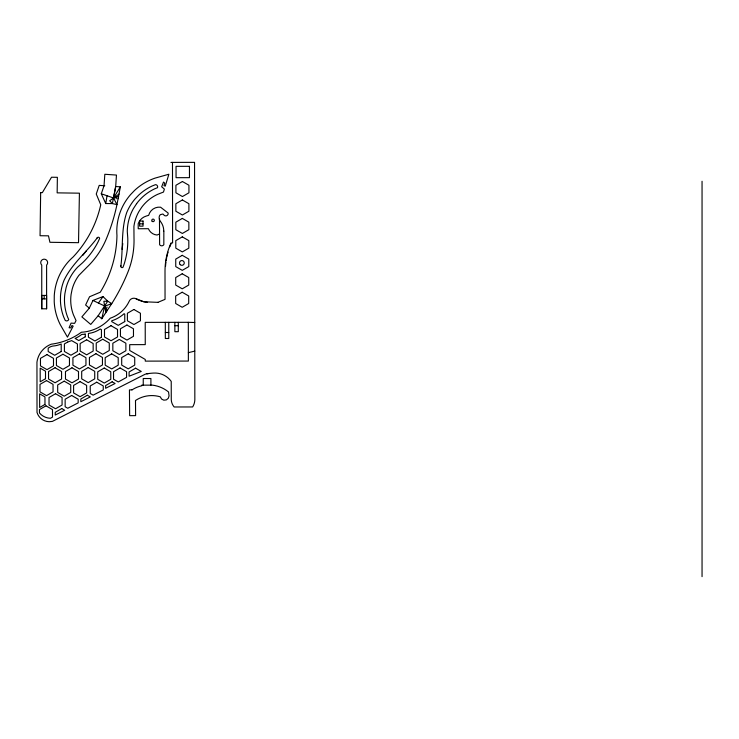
<?xml version="1.0" encoding="UTF-8"?>
<svg xmlns="http://www.w3.org/2000/svg" width="739" height="739" viewBox="0 0 739 739"><rect width="100%" height="100%" fill="white"/><g stroke="black" fill="none" stroke-linecap="round" stroke-linejoin="round"><path stroke-width="1.11" d="M46.594 308.791L46.612 265.061A3.446 3.446 0 0 0 46.612 260.193A3.446 3.446 0 0 0 41.744 260.193A3.446 3.446 0 0 0 41.744 265.061L41.754 308.791L46.594 308.791L46.594 295.434L41.754 295.434L41.754 308.791M120.79 266.474C123.311 248.47 120.78 229.7 126.775 212.416A50.409 50.409 0 0 1 135.172 198.8L138.877 194.939A50.409 50.409 0 0 1 152.142 185.997L155.495 184.658A2.18 2.18 0 0 1 157.472 187.715L154.876 188.731A47.721 47.721 0 0 0 136.623 203.631M122.101 249.348L122.776 243.547M120.882 265.615L120.799 266.197A1.284 1.284 0 0 0 123.034 267.213L124.3 263.647A78.5 78.5 0 0 0 127.764 238.06L127.284 231.418A47.721 47.721 0 0 1 133.389 208.638L136.623 203.641M104.781 185.766L99.211 185.387L96.255 194.024L100.753 204.768A111.321 111.321 0 0 1 73.133 256.978C66.556 262.714 61.485 270.003 58.205 278.086A56.644 56.644 0 0 0 54.27 295.618L54.224 301.632A56.644 56.644 0 0 0 60.312 324.735L67.461 337.132L73.179 326.121L71.979 325.502L70.75 327.876L69.096 327.765L71.073 323.119L74.611 323.359L76.043 320.597L73.41 314.759A41.458 41.458 0 0 1 71.101 294.408L72.126 289.337A41.458 41.458 0 0 1 78.824 275.425L86.943 267.222A84.699 84.699 0 0 0 106.481 238.512A194.218 194.218 0 0 0 116.956 204.62L113.566 197.978L115.69 186.514L120.374 186.828L116.947 204.62L112.383 203.576L105.742 203.548L107.035 195.743M101.77 318.749L104.689 306.02L103.839 301.29L107.755 301.189L111.746 303.627L101.77 318.749L98.195 315.701L107.755 301.189L102.98 296.57L92.966 300.45L89.308 308.145L81.872 316.883L90.758 324.439L98.195 315.701M106.785 308.052L107.072 307.128M105.742 203.548L101.289 193.775L104.042 185.72L104.827 174.275L116.466 175.069L115.69 186.514L112.383 203.576L109.658 200.768L119.053 194.071M171.042 243.824L170.413 245.293A68.219 68.219 0 0 0 169.831 246.789M116.041 198.846L116.485 197.987M101.289 193.775L113.566 197.978L120.374 186.828M104.513 306.288L111.746 303.627A194.218 194.218 0 0 0 127.93 272.063A84.699 84.699 0 0 0 133.999 237.866L133.916 226.319A41.458 41.458 0 0 1 138.83 211.687L141.639 207.345A41.458 41.458 0 0 1 157.509 194.394L163.476 192.057L164.381 189.073L161.675 186.782L163.504 182.071L164.769 183.143L163.993 185.711L165.277 186.099L168.88 174.228L155.107 178.108A56.644 56.644 0 0 0 134.618 190.385L130.452 194.727A56.644 56.644 0 0 0 121.011 210.024C117.723 218.088 116.254 226.855 116.956 235.556A111.321 111.321 0 0 1 100.264 292.21L89.539 296.764L85.622 305.004L89.308 308.145M98.453 303.055L102.98 296.57M96.938 238.198L97.289 237.727A1.284 1.284 0 0 1 99.599 238.558L98.01 242.004A78.5 78.5 0 0 1 82.62 262.733L77.632 267.148A47.702 47.702 0 0 0 66.094 287.711L64.912 293.549A47.702 47.702 0 0 0 67.572 316.976L68.718 319.507A2.18 2.18 0 0 1 65.171 320.31L63.702 317.013A50.409 50.409 0 0 1 60.459 301.355L60.496 296.006A50.409 50.409 0 0 1 63.997 280.395C71.785 263.832 86.703 252.175 97.474 237.524M82.879 255.324L86.445 250.697M159.485 219.548L159.615 244.692A2.494 2.494 0 0 0 163.827 244.674L163.846 231.058M157.887 302.353L165.046 299.36L165.009 271.148A68.57 68.57 0 0 1 171.042 242.928L172.593 242.928L172.483 162.395M159.569 233.967L157.065 235.02A10.198 10.198 0 0 1 148.382 228.702L138.221 228.748L138.193 223.741A12.249 12.249 0 0 1 146.23 216.065L148.668 215.326A10.946 10.946 0 0 1 160.585 207.206L168.178 213.091A2.42 2.42 0 0 1 163.929 215.049L162.913 214.014L160.391 214.633A3.834 3.834 0 0 0 159.319 216.287L159.134 217.682A7.159 7.159 0 0 0 160.178 221.044L161.333 222.679A15.371 15.371 0 0 1 163.753 231.131M194.782 351.099L188.362 352.66M113.566 197.978L118.637 196.315M148.613 373.528L145.343 374.137L52.386 421.396L49.153 421.71A13.043 13.043 0 0 1 37.015 412.445L36.95 362.165A22.484 22.484 0 0 1 51.231 344.198A65.235 65.235 0 0 0 81.373 332.245A41.79 41.79 0 0 0 110.24 318.223A32.451 32.451 0 0 0 129.02 301.623A5.099 5.099 0 0 1 135.616 298.528L143.828 301.761L157.924 302.353M170.94 162.395L194.551 162.358L194.837 399.901A14.475 14.475 0 0 1 192.63 406.958L174.155 406.977A12.184 12.184 0 0 1 171.272 399.817L171.226 381.389A20.11 20.11 0 0 0 153.638 373.075A66.362 66.362 0 0 0 146.95 373.768M188.316 322.315L145.223 322.37L145.25 344.623L129.704 344.651L129.713 350.489L145.269 359.45L145.278 361.122L188.371 361.066L188.316 322.315L194.754 322.509M174.857 325.705L178.302 325.705M165.333 332.504L168.769 332.504M139.597 223.852L143.033 223.852M41.754 298.879L46.594 298.879M92.966 300.45L104.689 306.02L107.155 310.749M135.616 298.528L137.14 299.397A31.962 31.962 0 0 0 147.551 302.362M159.375 219.187L159.532 219.668M104.689 306.02L105.88 312.643M118.148 198.191L118.203 198.689M178.293 322.324L178.302 331.691L174.866 331.7L174.857 322.333M168.76 322.333L168.778 338.49L165.333 338.499L165.314 322.343M702.05 181.267L702.05 576.642M150.904 385.148L150.904 378.525L143.246 378.525L143.246 385.148M44.174 295.434L44.174 298.879M165.527 266.336A68.219 68.219 0 0 1 165.924 262.336M166.146 260.747A68.219 68.219 0 0 1 166.709 257.578M166.875 256.793A68.219 68.219 0 0 1 167.42 254.447M167.614 253.671A68.219 68.219 0 0 1 168.049 252.119M40.654 192.63L40.054 235.723L48.469 235.833L49.929 242.29L78.519 242.688L79.415 193.175L57.152 192.861L57.374 177.314L51.527 177.231L42.335 192.657L40.654 192.63M182.413 181.508L175.91 185.277L175.919 192.796L182.431 196.556L188.944 192.787L188.935 185.258L182.413 181.508M182.376 199.964L175.864 203.733L175.873 211.252L182.394 215.003L188.907 211.234L188.898 203.715L182.376 199.964M182.339 218.411L175.827 222.19L175.836 229.709L182.357 233.459L188.861 229.69L188.851 222.171L182.339 218.411M182.293 236.868L175.79 240.637L175.799 248.156L182.311 251.916L188.824 248.147L188.815 240.618L182.293 236.868M182.256 255.324L175.743 259.093L175.753 266.613L182.274 270.363L188.787 266.594L188.778 259.075L182.256 255.324M182.219 273.772L175.706 277.541L175.716 285.069L182.237 288.82L188.741 285.051L188.731 277.531L182.219 273.772M67.665 342.065L64.404 343.949L64.413 351.478L70.935 355.228L77.447 351.459L77.438 343.94L71.655 340.605L67.665 342.065M46.973 354.6L40.46 358.369L40.469 365.888L46.991 369.639L53.504 365.87L53.494 358.35L46.973 354.6M85.299 336.781L78.787 340.55L75.101 338.434A30.188 30.188 0 0 0 81.807 334.379A8.803 8.803 0 0 0 85.29 333.899L85.299 336.781M61.217 351.515L54.704 355.283L48.183 351.533L48.183 348.189A10.438 10.438 0 0 1 52.857 346.055L53.975 345.926A24.498 24.498 0 0 0 61.208 343.995L61.217 351.515M133.907 309.484L127.394 313.262L127.404 320.781L133.925 324.532L140.438 320.763L140.428 313.244L133.907 309.484M86.639 339.783L80.135 343.552L80.145 351.071L86.657 354.831L93.169 351.053L93.16 343.533L86.639 339.783M110.998 325.687L104.495 329.455L104.504 336.975L111.016 340.734L117.529 336.956L117.519 329.437L110.998 325.687M62.935 354.23L56.423 357.999L56.432 365.519L62.954 369.269L69.466 365.5L69.457 357.981L62.935 354.23M124.762 321.585L118.249 325.354L111.728 321.604L111.728 320.8A33.698 33.698 0 0 0 124.115 313.696L124.743 314.066L124.762 321.585M101.455 337.215L94.943 340.984L88.421 337.224L88.421 333.437A26.502 26.502 0 0 0 100.264 329.012L101.446 329.686L101.455 337.215M182.173 292.228L175.67 295.997L175.679 303.517L182.191 307.276L188.704 303.507L188.694 295.979L182.173 292.228M126.942 325.021L120.429 328.8L120.439 336.319L126.96 340.069L133.473 336.3L133.463 328.781L126.942 325.021M102.749 339.238L96.236 343.007L96.246 350.526L102.767 354.277L109.28 350.508L109.27 342.988L102.749 339.238M55.056 367.736L48.543 371.505L48.552 379.033L55.074 382.784L61.577 379.015L61.568 371.495L55.056 367.736M79.424 353.916L72.921 357.685L72.93 365.214L79.442 368.964L85.955 365.195L85.946 357.676L79.424 353.916M45.513 378.728L40.202 381.804L40.183 368.142L45.504 371.209L45.513 378.728M46.52 380.594L40.008 384.363L40.017 391.882L46.539 395.633L53.051 391.864L53.042 384.345L46.52 380.594M119.348 339.46L112.836 343.229L112.845 350.748L119.367 354.508L125.879 350.739L125.861 343.21L119.348 339.46M95.922 353.704L89.419 357.473L89.428 364.992L95.941 368.743L102.453 364.974L102.444 357.454L95.922 353.704M71.988 367.782L65.475 371.551L65.485 379.079L72.006 382.83L78.51 379.061L78.5 371.541L71.988 367.782M64.191 381.158L57.679 384.927L57.697 392.446L64.21 396.196L70.722 392.427L70.713 384.908L64.191 381.158M111.7 353.879L105.187 357.648L105.197 365.177L111.718 368.927L118.222 365.158L118.212 357.63L111.7 353.879M88.209 367.569L81.696 371.338L81.706 378.867L88.227 382.617L94.731 378.848L94.721 371.329L88.209 367.569M55.545 393.73L49.033 397.499L49.042 405.018L55.564 408.769L62.076 405L62.067 397.48L55.545 393.73M80.108 381.638L73.595 385.407L73.604 392.926L80.126 396.677L86.639 392.908L86.629 385.388L80.108 381.638M128.207 353.805L121.695 357.574L121.704 365.094L128.226 368.844L134.738 365.075L134.72 357.556L128.207 353.805M104.245 368.022L97.742 371.8L97.751 379.319L104.264 383.07L110.776 379.301L110.767 371.782L104.245 368.022M44.968 404.427L39.657 407.503L39.638 393.841L44.959 396.908L44.968 404.427M45.975 405.822L39.463 409.591L39.472 412.981A14.992 14.992 0 0 0 50.464 418.274L52.506 417.101L52.497 409.582L45.975 405.822M71.655 395.467L65.143 399.236L65.152 406.764L67.748 408.251L78.177 402.875L78.168 399.226L71.655 395.467M120.041 367.948L113.538 371.717L113.547 379.236L118.277 381.961L126.572 377.37L126.563 371.699L120.041 367.948M96.735 382.192L90.232 385.961L90.241 393.481L93.142 395.153L103.266 389.933L103.257 385.943L96.735 382.192M61.753 408.547L55.249 412.316L55.249 415.032L64.709 410.247L61.753 408.547M87.331 395.226L80.828 398.995L80.828 401.711L90.287 396.926L87.331 395.226M135.607 368.188L129.103 371.957L129.103 376.206L141.269 371.449L135.607 368.188M112.143 381.795L105.631 385.564L105.64 388.28L115.099 383.495L112.143 381.795M131.995 389.878L129.445 389.896L129.639 415.669L135.607 415.623L135.496 400.501A29.348 29.348 0 0 1 160.289 396.834A4.443 4.443 0 0 0 169.055 395.873L168.538 391.966A31.204 31.204 0 0 0 152.373 385.148L141.777 385.148L141.777 385.758A31.204 31.204 0 0 0 131.995 389.878M189.452 166.321L176.048 166.34L176.058 177.683L189.47 177.665L189.452 166.321M143.033 221.063L139.597 221.063L139.597 226.162L143.033 226.162L143.033 221.063M180.187 264.627A2.383 2.383 0 0 0 184.177 263.555A2.383 2.383 0 0 0 181.258 260.636A2.383 2.383 0 0 0 180.187 264.627M152.169 221.294A1.275 1.275 0 0 0 154.294 220.712A1.275 1.275 0 0 0 152.733 219.15A1.275 1.275 0 0 0 152.169 221.294"/></g></svg>
